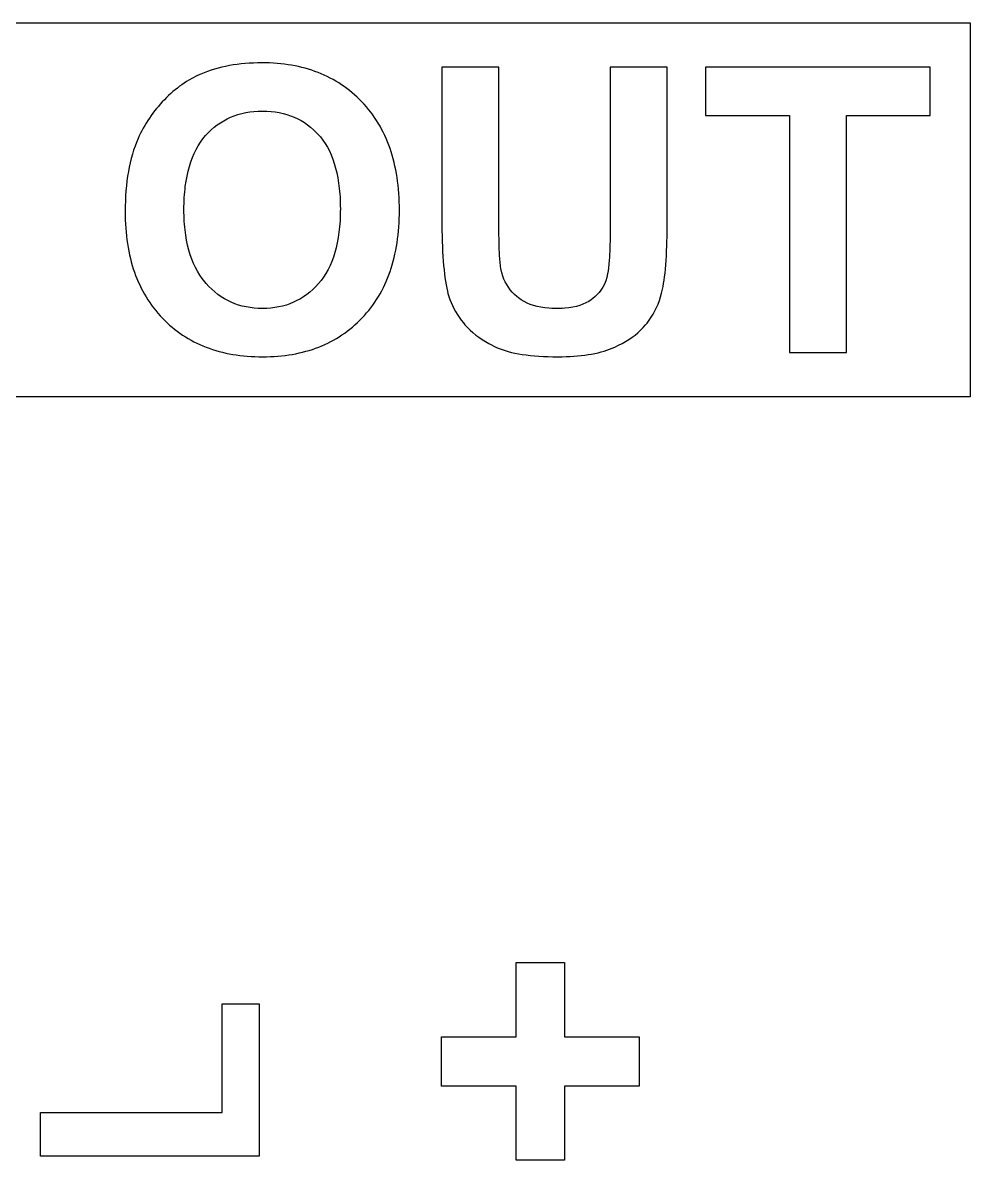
# Model space of a CAD drawing. Extents: x 44 to 148, y -85 to -25.
# Drawn here: x 91.89 to 96.95, y -31.71 to -25.63 of the extents above; entities that cross this region are included whole.
import ezdxf

# ---------------------------------------------------------------- set-up
doc = ezdxf.new("R2010")
doc.units = 0
doc.layers.add('BLACK', color=7, linetype='CONTINUOUS')

msp = doc.modelspace()

# ---------------------------------------------------------------- linework, layer by layer
at = {"layer": 'BLACK', "linetype": 'CONTINUOUS'}
for p, q in [((87.397647, -25.633191), (96.953818, -25.633191)), ((96.953818, -25.633191), (96.953818, -27.632733)), ((92.878539, -25.893478), (92.86036, -25.900285)), ((92.897053, -25.887141), (92.878539, -25.893478)), ((92.915903, -25.881274), (92.897053, -25.887141)), ((92.935087, -25.875876), (92.915903, -25.881274)), ((92.954605, -25.870947), (92.935087, -25.875876)), ((92.974459, -25.866488), (92.954605, -25.870947)), ((92.994648, -25.862498), (92.974459, -25.866488)), ((93.015172, -25.858977), (92.994648, -25.862498)), ((93.03603, -25.855926), (93.015172, -25.858977)), ((93.057223, -25.853344), (93.03603, -25.855926)), ((93.078751, -25.851232), (93.057223, -25.853344)), ((93.100615, -25.849589), (93.078751, -25.851232)), ((93.122812, -25.848416), (93.100615, -25.849589)), ((93.145345, -25.847712), (93.122812, -25.848416)), ((93.168213, -25.847477), (93.145345, -25.847712)), ((93.188965, -25.84768), (93.168213, -25.847477)), ((93.209456, -25.848291), (93.188965, -25.84768)), ((93.229686, -25.849309), (93.209456, -25.848291)), ((93.249655, -25.850734), (93.229686, -25.849309)), ((93.269362, -25.852566), (93.249655, -25.850734)), ((93.288808, -25.854806), (93.269362, -25.852566)), ((93.307994, -25.857452), (93.288808, -25.854806)), ((93.326917, -25.860506), (93.307994, -25.857452)), ((93.34558, -25.863966), (93.326917, -25.860506)), ((93.363982, -25.867834), (93.34558, -25.863966)), ((93.382122, -25.872109), (93.363982, -25.867834)), ((93.400001, -25.876792), (93.382122, -25.872109)), ((93.417619, -25.881881), (93.400001, -25.876792)), ((93.434976, -25.887378), (93.417619, -25.881881)), ((93.452072, -25.893281), (93.434976, -25.887378)), ((93.468907, -25.899592), (93.452072, -25.893281)), ((94.435101, -25.870924), (94.129919, -25.870924)), ((94.129919, -25.870924), (94.129919, -26.682421)), ((94.435101, -26.698175), (94.435101, -25.870924)), ((95.334525, -25.870924), (95.02971, -25.870924)), ((95.02971, -25.870924), (95.02971, -26.71576)), ((95.334525, -26.669965), (95.334525, -25.870924)), ((96.739532, -25.870924), (95.539323, -25.870924)), ((95.539323, -25.870924), (95.539323, -26.128845)), ((96.739532, -26.128845), (96.739532, -25.870924)), ((92.753026, -25.955786), (92.740758, -25.964164)), ((92.765424, -25.94778), (92.753026, -25.955786)), ((92.777951, -25.940147), (92.765424, -25.94778)), ((92.796982, -25.929394), (92.777951, -25.940147)), ((92.816303, -25.919479), (92.796982, -25.929394)), ((92.835914, -25.910401), (92.816303, -25.919479)), ((92.842515, -25.907561), (92.835914, -25.910401)), ((92.86036, -25.900285), (92.842515, -25.907561)), ((93.48548, -25.90631), (93.468907, -25.899592)), ((93.501792, -25.913435), (93.48548, -25.90631)), ((93.517843, -25.920968), (93.501792, -25.913435)), ((93.533633, -25.928907), (93.517843, -25.920968)), ((93.549161, -25.937254), (93.533633, -25.928907)), ((93.564429, -25.946007), (93.549161, -25.937254)), ((93.579435, -25.955168), (93.564429, -25.946007)), ((93.59418, -25.964736), (93.579435, -25.955168)), ((92.681345, -26.011634), (92.669849, -26.022244)), ((92.69297, -26.001396), (92.681345, -26.011634)), ((92.704724, -25.99153), (92.69297, -26.001396)), ((92.716606, -25.982036), (92.704724, -25.99153)), ((92.728617, -25.972914), (92.716606, -25.982036)), ((92.740758, -25.964164), (92.728617, -25.972914)), ((93.608664, -25.974711), (93.59418, -25.964736)), ((93.622887, -25.985094), (93.608664, -25.974711)), ((93.636848, -25.995883), (93.622887, -25.985094)), ((93.650549, -26.00708), (93.636848, -25.995883)), ((93.663988, -26.018684), (93.650549, -26.00708)), ((93.677166, -26.030695), (93.663988, -26.018684)), ((92.615172, -26.079915), (92.605065, -26.092071)), ((92.62557, -26.067948), (92.615172, -26.079915)), ((92.636261, -26.05617), (92.62557, -26.067948)), ((92.647243, -26.044581), (92.636261, -26.05617)), ((92.658482, -26.033226), (92.647243, -26.044581)), ((92.669849, -26.022244), (92.658482, -26.033226)), ((93.690083, -26.043113), (93.677166, -26.030695)), ((93.702739, -26.055938), (93.690083, -26.043113)), ((93.715068, -26.069103), (93.702739, -26.055938)), ((93.727006, -26.082587), (93.715068, -26.069103)), ((92.576498, -26.129672), (92.567559, -26.142583)), ((92.585728, -26.116949), (92.576498, -26.129672)), ((92.595251, -26.104416), (92.585728, -26.116949)), ((92.605065, -26.092071), (92.595251, -26.104416)), ((92.982432, -26.146897), (93.001151, -26.138187)), ((93.001151, -26.138187), (93.020442, -26.130502)), ((93.020442, -26.130502), (93.040306, -26.123841)), ((93.040306, -26.123841), (93.060742, -26.118206)), ((93.060742, -26.118206), (93.081751, -26.113595)), ((93.081751, -26.113595), (93.103332, -26.110008)), ((93.103332, -26.110008), (93.125486, -26.107447)), ((93.125486, -26.107447), (93.148212, -26.10591)), ((93.148212, -26.10591), (93.17151, -26.105397)), ((93.17151, -26.105397), (93.194759, -26.105904)), ((93.194759, -26.105904), (93.217426, -26.107424)), ((93.217426, -26.107424), (93.239512, -26.109957)), ((93.239512, -26.109957), (93.261018, -26.113503)), ((93.261018, -26.113503), (93.281942, -26.118063)), ((93.281942, -26.118063), (93.302285, -26.123635)), ((93.302285, -26.123635), (93.322047, -26.130221)), ((93.322047, -26.130221), (93.341229, -26.137821)), ((93.341229, -26.137821), (93.359829, -26.146433)), ((93.738552, -26.096389), (93.727006, -26.082587)), ((93.749708, -26.110509), (93.738552, -26.096389)), ((93.760471, -26.124948), (93.749708, -26.110509)), ((93.770844, -26.139705), (93.760471, -26.124948)), ((93.780825, -26.154781), (93.770844, -26.139705)), ((95.539323, -26.128845), (95.987386, -26.128845)), ((95.987386, -26.128845), (95.987386, -27.395)), ((96.292568, -27.395), (96.292568, -26.128845)), ((96.292568, -26.128845), (96.739532, -26.128845)), ((92.534723, -26.196118), (92.527244, -26.209974)), ((92.542494, -26.182451), (92.534723, -26.196118)), ((92.550557, -26.168973), (92.542494, -26.182451)), ((92.558912, -26.155684), (92.550557, -26.168973)), ((92.567559, -26.142583), (92.558912, -26.155684)), ((92.897424, -26.205815), (92.913281, -26.191982)), ((92.913281, -26.191982), (92.92971, -26.179174)), ((92.92971, -26.179174), (92.946711, -26.16739)), ((92.946711, -26.16739), (92.964286, -26.156631)), ((92.964286, -26.156631), (92.982432, -26.146897)), ((93.359829, -26.146433), (93.377848, -26.156059)), ((93.377848, -26.156059), (93.395286, -26.166697)), ((93.395286, -26.166697), (93.412143, -26.17835)), ((93.412143, -26.17835), (93.428419, -26.191015)), ((93.428419, -26.191015), (93.444114, -26.204693)), ((93.790414, -26.170175), (93.780825, -26.154781)), ((93.799612, -26.185888), (93.790414, -26.170175)), ((93.808419, -26.201919), (93.799612, -26.185888)), ((92.506559, -26.252676), (92.498219, -26.272658)), ((92.513162, -26.238253), (92.506559, -26.252676)), ((92.520057, -26.224019), (92.513162, -26.238253)), ((92.527244, -26.209974), (92.520057, -26.224019)), ((92.84038, -26.271423), (92.853453, -26.25347)), ((92.853453, -26.25347), (92.867428, -26.236556)), ((92.867428, -26.236556), (92.88214, -26.220673)), ((92.88214, -26.220673), (92.897424, -26.205815)), ((93.444114, -26.204693), (93.459228, -26.219385)), ((93.459228, -26.219385), (93.473761, -26.23509)), ((93.473761, -26.23509), (93.480771, -26.243304)), ((93.480771, -26.243304), (93.494123, -26.260517)), ((93.494123, -26.260517), (93.506585, -26.278778)), ((93.816834, -26.218268), (93.808419, -26.201919)), ((93.824858, -26.234936), (93.816834, -26.218268)), ((93.83249, -26.251922), (93.824858, -26.234936)), ((93.839732, -26.269226), (93.83249, -26.251922)), ((92.483152, -26.314367), (92.476426, -26.336092)), ((92.490416, -26.293222), (92.483152, -26.314367)), ((92.498219, -26.272658), (92.490416, -26.293222)), ((92.80657, -26.331517), (92.816938, -26.310447)), ((92.816938, -26.310447), (92.828208, -26.290416)), ((92.828208, -26.290416), (92.84038, -26.271423)), ((93.506585, -26.278778), (93.518157, -26.298087)), ((93.518157, -26.298087), (93.528839, -26.318443)), ((93.528839, -26.318443), (93.538631, -26.339847)), ((93.846581, -26.28685), (93.839732, -26.269226)), ((93.853039, -26.304791), (93.846581, -26.28685)), ((93.859106, -26.323051), (93.853039, -26.304791)), ((93.864782, -26.341629), (93.859106, -26.323051)), ((92.464588, -26.381287), (92.459476, -26.404756)), ((92.470238, -26.358399), (92.464588, -26.381287)), ((92.476426, -26.336092), (92.470238, -26.358399)), ((92.780874, -26.400962), (92.788538, -26.376774)), ((92.788538, -26.376774), (92.797103, -26.353626)), ((92.797103, -26.353626), (92.80657, -26.331517)), ((93.538631, -26.339847), (93.547532, -26.362298)), ((93.547532, -26.362298), (93.555543, -26.385797)), ((93.870066, -26.360526), (93.864782, -26.341629)), ((93.874958, -26.379741), (93.870066, -26.360526)), ((93.87946, -26.399275), (93.874958, -26.379741)), ((92.454902, -26.428805), (92.450866, -26.453436)), ((92.459476, -26.404756), (92.454902, -26.428805)), ((92.768252, -26.452453), (92.774112, -26.426188)), ((92.774112, -26.426188), (92.780874, -26.400962)), ((93.555543, -26.385797), (93.562665, -26.410343)), ((93.562665, -26.410343), (93.568896, -26.435937)), ((93.568896, -26.435937), (93.574237, -26.462579)), ((93.883569, -26.419127), (93.87946, -26.399275)), ((93.887288, -26.439297), (93.883569, -26.419127)), ((93.890615, -26.459786), (93.887288, -26.439297)), ((92.444409, -26.504441), (92.441987, -26.530815)), ((92.447368, -26.478648), (92.444409, -26.504441)), ((92.450866, -26.453436), (92.447368, -26.478648)), ((92.759236, -26.5081), (92.763293, -26.479757)), ((92.763293, -26.479757), (92.768252, -26.452453)), ((93.574237, -26.462579), (93.578687, -26.490268)), ((93.578687, -26.490268), (93.582248, -26.519005)), ((93.89355, -26.480593), (93.890615, -26.459786)), ((93.896094, -26.501719), (93.89355, -26.480593)), ((93.898247, -26.523163), (93.896094, -26.501719)), ((92.440104, -26.55777), (92.438759, -26.585306)), ((92.441987, -26.530815), (92.440104, -26.55777)), ((92.753826, -26.567904), (92.754841, -26.552563)), ((92.754841, -26.552563), (92.75608, -26.537482)), ((92.75608, -26.537482), (92.757546, -26.522661)), ((92.757546, -26.522661), (92.759236, -26.5081)), ((93.582248, -26.519005), (93.583694, -26.533766)), ((93.583694, -26.533766), (93.584918, -26.548789)), ((93.584918, -26.548789), (93.58592, -26.564074)), ((93.58592, -26.564074), (93.586699, -26.579621)), ((93.900008, -26.544926), (93.898247, -26.523163)), ((93.901378, -26.567007), (93.900008, -26.544926)), ((92.437952, -26.613423), (92.437779, -26.631863)), ((92.438759, -26.585306), (92.437952, -26.613423)), ((92.752023, -26.631863), (92.752136, -26.615483)), ((92.752136, -26.615483), (92.752474, -26.599364)), ((92.752474, -26.599364), (92.753038, -26.583504)), ((92.753038, -26.583504), (92.753826, -26.567904)), ((93.586699, -26.579621), (93.587255, -26.59543)), ((93.587255, -26.59543), (93.587589, -26.6115)), ((93.587589, -26.6115), (93.5877, -26.627833)), ((93.902357, -26.589406), (93.901378, -26.567007)), ((93.902944, -26.612124), (93.902357, -26.589406)), ((93.90314, -26.63516), (93.902944, -26.612124)), ((92.437779, -26.631863), (92.437683, -26.642121)), ((92.437683, -26.642121), (92.437877, -26.664638)), ((92.437877, -26.664638), (92.43846, -26.68685)), ((92.43846, -26.68685), (92.439431, -26.708759)), ((92.752139, -26.647997), (92.752023, -26.631863)), ((92.752485, -26.663887), (92.752139, -26.647997)), ((92.753063, -26.679531), (92.752485, -26.663887)), ((92.753872, -26.694929), (92.753063, -26.679531)), ((93.586673, -26.676604), (93.585874, -26.692341)), ((93.587244, -26.660607), (93.586673, -26.676604)), ((93.587586, -26.64435), (93.587244, -26.660607)), ((93.5877, -26.627833), (93.587586, -26.64435)), ((93.901391, -26.702721), (93.902363, -26.680513)), ((93.902363, -26.680513), (93.902945, -26.657993)), ((93.902945, -26.657993), (93.90314, -26.63516)), ((94.129919, -26.682421), (94.129949, -26.698259)), ((95.334428, -26.703591), (95.334501, -26.686935)), ((95.334501, -26.686935), (95.334525, -26.669965)), ((92.439431, -26.708759), (92.440791, -26.730363)), ((92.440791, -26.730363), (92.44254, -26.751663)), ((92.754912, -26.710082), (92.753872, -26.694929)), ((92.756183, -26.724989), (92.754912, -26.710082)), ((92.757686, -26.739651), (92.756183, -26.724989)), ((92.761384, -26.768239), (92.757686, -26.739651)), ((93.582108, -26.737996), (93.580396, -26.752694)), ((93.583591, -26.723037), (93.582108, -26.737996)), ((93.584847, -26.707819), (93.583591, -26.723037)), ((93.585874, -26.692341), (93.584847, -26.707819)), ((93.896146, -26.767468), (93.898283, -26.746198)), ((93.898283, -26.746198), (93.900031, -26.724616)), ((93.900031, -26.724616), (93.901391, -26.702721)), ((94.129949, -26.698259), (94.130037, -26.713854)), ((94.130037, -26.713854), (94.130183, -26.729205)), ((94.130183, -26.729205), (94.130389, -26.744314)), ((94.130389, -26.744314), (94.130975, -26.7738)), ((94.435145, -26.722226), (94.435101, -26.698175)), ((94.435278, -26.745195), (94.435145, -26.722226)), ((94.4355, -26.767083), (94.435278, -26.745195)), ((95.029657, -26.738025), (95.029498, -26.759483)), ((95.02971, -26.71576), (95.029657, -26.738025)), ((95.333917, -26.751676), (95.334136, -26.735962)), ((95.334136, -26.735962), (95.334306, -26.719934)), ((95.334306, -26.719934), (95.334428, -26.703591)), ((92.44254, -26.751663), (92.444677, -26.77266)), ((92.444677, -26.77266), (92.447202, -26.793352)), ((92.447202, -26.793352), (92.450116, -26.81374)), ((92.766006, -26.795845), (92.761384, -26.768239)), ((92.771553, -26.82247), (92.766006, -26.795845)), ((93.571265, -26.808891), (93.56533, -26.835431)), ((93.576287, -26.781312), (93.571265, -26.808891)), ((93.580396, -26.752694), (93.576287, -26.781312)), ((93.887404, -26.8294), (93.890706, -26.809069)), ((93.890706, -26.809069), (93.89362, -26.788424)), ((93.89362, -26.788424), (93.896146, -26.767468)), ((94.130975, -26.7738), (94.131797, -26.802314)), ((94.131797, -26.802314), (94.132853, -26.829854)), ((94.435811, -26.787888), (94.4355, -26.767083)), ((94.43621, -26.807612), (94.435811, -26.787888)), ((94.436698, -26.826253), (94.43621, -26.807612)), ((95.028863, -26.799978), (95.028386, -26.819015)), ((95.029233, -26.780134), (95.028863, -26.799978)), ((95.029498, -26.759483), (95.029233, -26.780134)), ((95.332092, -26.825533), (95.332968, -26.796933)), ((95.332968, -26.796933), (95.333333, -26.782161)), ((95.333333, -26.782161), (95.333649, -26.767075)), ((95.333649, -26.767075), (95.333917, -26.751676)), ((92.450116, -26.81374), (92.453419, -26.833824)), ((92.453419, -26.833824), (92.45711, -26.853603)), ((92.45711, -26.853603), (92.46119, -26.873079)), ((92.778025, -26.848112), (92.771553, -26.82247)), ((92.785421, -26.872773), (92.778025, -26.848112)), ((93.558483, -26.860932), (93.550722, -26.885394)), ((93.56533, -26.835431), (93.558483, -26.860932)), ((93.875164, -26.888518), (93.879633, -26.869125)), ((93.879633, -26.869125), (93.883712, -26.849419)), ((93.883712, -26.849419), (93.887404, -26.8294)), ((94.132853, -26.829854), (94.134144, -26.856421)), ((94.134144, -26.856421), (94.135669, -26.882015)), ((94.437275, -26.843813), (94.436698, -26.826253)), ((94.43794, -26.860291), (94.437275, -26.843813)), ((94.438694, -26.875687), (94.43794, -26.860291)), ((95.027115, -26.854667), (95.026321, -26.871282)), ((95.027804, -26.837244), (95.027115, -26.854667)), ((95.028386, -26.819015), (95.027804, -26.837244)), ((95.329757, -26.878965), (95.331022, -26.852878)), ((95.331022, -26.852878), (95.332092, -26.825533)), ((92.46119, -26.873079), (92.465658, -26.89225)), ((92.465658, -26.89225), (92.470515, -26.911118)), ((92.470515, -26.911118), (92.47576, -26.929681)), ((92.47576, -26.929681), (92.481394, -26.94794)), ((92.793741, -26.896453), (92.785421, -26.872773)), ((92.802986, -26.91915), (92.793741, -26.896453)), ((92.813156, -26.940866), (92.802986, -26.91915)), ((93.542048, -26.908817), (93.532461, -26.931201)), ((93.550722, -26.885394), (93.542048, -26.908817)), ((93.859428, -26.944822), (93.865062, -26.926367)), ((93.865062, -26.926367), (93.870308, -26.907599)), ((93.870308, -26.907599), (93.875164, -26.888518)), ((94.135669, -26.882015), (94.13743, -26.906636)), ((94.13743, -26.906636), (94.139425, -26.930284)), ((94.139425, -26.930284), (94.141654, -26.952958)), ((94.439992, -26.896752), (94.438694, -26.875687)), ((94.441489, -26.915383), (94.439992, -26.896752)), ((94.443186, -26.931579), (94.441489, -26.915383)), ((95.022707, -26.923079), (95.020761, -26.942251)), ((95.024415, -26.902091), (95.022707, -26.923079)), ((95.025421, -26.88709), (95.024415, -26.902091)), ((95.026321, -26.871282), (95.025421, -26.88709)), ((95.324793, -26.949689), (95.326642, -26.927371)), ((95.326642, -26.927371), (95.328297, -26.903797)), ((95.328297, -26.903797), (95.329757, -26.878965)), ((92.481394, -26.94794), (92.487417, -26.965895)), ((92.487417, -26.965895), (92.493828, -26.983546)), ((92.493828, -26.983546), (92.500627, -27.000893)), ((92.82425, -26.9616), (92.813156, -26.940866)), ((92.836268, -26.981352), (92.82425, -26.9616)), ((92.849211, -27.000122), (92.836268, -26.981352)), ((93.510548, -26.972852), (93.498221, -26.992119)), ((93.521961, -26.952546), (93.510548, -26.972852)), ((93.532461, -26.931201), (93.521961, -26.952546)), ((93.840195, -26.998311), (93.846995, -26.980794)), ((93.846995, -26.980794), (93.853406, -26.962964)), ((93.853406, -26.962964), (93.859428, -26.944822)), ((94.141654, -26.952958), (94.144119, -26.974659)), ((94.144119, -26.974659), (94.146818, -26.995388)), ((94.445759, -26.949388), (94.443186, -26.931579)), ((94.446458, -26.953164), (94.445759, -26.949388)), ((94.450575, -26.970424), (94.446458, -26.953164)), ((94.455646, -26.987034), (94.450575, -26.970424)), ((94.461669, -27.002994), (94.455646, -26.987034)), ((95.016154, -26.975146), (95.012033, -26.994277)), ((95.018577, -26.959606), (95.016154, -26.975146)), ((95.020761, -26.942251), (95.018577, -26.959606)), ((95.318079, -27.009105), (95.320512, -26.990556)), ((95.320512, -26.990556), (95.32275, -26.970751)), ((95.32275, -26.970751), (95.324793, -26.949689)), ((92.500627, -27.000893), (92.507815, -27.017936)), ((92.507815, -27.017936), (92.515392, -27.034675)), ((92.515392, -27.034675), (92.523357, -27.051109)), ((92.523357, -27.051109), (92.531711, -27.067239)), ((92.863078, -27.017911), (92.849211, -27.000122)), ((92.870359, -27.026437), (92.863078, -27.017911)), ((92.885446, -27.042674), (92.870359, -27.026437)), ((92.90103, -27.057864), (92.885446, -27.042674)), ((93.455965, -27.04364), (93.440588, -27.058706)), ((93.47083, -27.027536), (93.455965, -27.04364)), ((93.484982, -27.010347), (93.47083, -27.027536)), ((93.498221, -26.992119), (93.484982, -27.010347)), ((93.809112, -27.065253), (93.817465, -27.048987)), ((93.817465, -27.048987), (93.82543, -27.032408)), ((93.82543, -27.032408), (93.833007, -27.015516)), ((93.833007, -27.015516), (93.840195, -26.998311)), ((94.146818, -26.995388), (94.149752, -27.015143)), ((94.149752, -27.015143), (94.15292, -27.033925)), ((94.15292, -27.033925), (94.156323, -27.051733)), ((94.156323, -27.051733), (94.159961, -27.068569)), ((94.468646, -27.018303), (94.461669, -27.002994)), ((94.476576, -27.032961), (94.468646, -27.018303)), ((94.485459, -27.046969), (94.476576, -27.032961)), ((94.495295, -27.060327), (94.485459, -27.046969)), ((94.989776, -27.047137), (94.97906, -27.063245)), ((94.998844, -27.030272), (94.989776, -27.047137)), ((95.006263, -27.012653), (94.998844, -27.030272)), ((95.012033, -26.994277), (95.006263, -27.012653)), ((95.309612, -27.057212), (95.312629, -27.042433)), ((95.312629, -27.042433), (95.315451, -27.026397)), ((95.315451, -27.026397), (95.318079, -27.009105)), ((92.531711, -27.067239), (92.540453, -27.083066)), ((92.540453, -27.083066), (92.549584, -27.098588)), ((92.549584, -27.098588), (92.559103, -27.113806)), ((92.917113, -27.072006), (92.90103, -27.057864)), ((92.933694, -27.085101), (92.917113, -27.072006)), ((92.950773, -27.097148), (92.933694, -27.085101)), ((92.96835, -27.108148), (92.950773, -27.097148)), ((92.986425, -27.1181), (92.96835, -27.108148)), ((93.373955, -27.108577), (93.356016, -27.118447)), ((93.391382, -27.097668), (93.373955, -27.108577)), ((93.408296, -27.085719), (93.391382, -27.097668)), ((93.424698, -27.072732), (93.408296, -27.085719)), ((93.440588, -27.058706), (93.424698, -27.072732)), ((93.771811, -27.127192), (93.781719, -27.112176)), ((93.781719, -27.112176), (93.791238, -27.096848)), ((93.791238, -27.096848), (93.800369, -27.081207)), ((93.800369, -27.081207), (93.809112, -27.065253)), ((94.159961, -27.068569), (94.162699, -27.079576)), ((94.162699, -27.079576), (94.167455, -27.095973)), ((94.167455, -27.095973), (94.17299, -27.112235)), ((94.17299, -27.112235), (94.179304, -27.128362)), ((94.506084, -27.073034), (94.495295, -27.060327)), ((94.517826, -27.085091), (94.506084, -27.073034)), ((94.530521, -27.096497), (94.517826, -27.085091)), ((94.539515, -27.10374), (94.530521, -27.096497)), ((94.553861, -27.113888), (94.539515, -27.10374)), ((94.93702, -27.107037), (94.928526, -27.113514)), ((94.948921, -27.096727), (94.93702, -27.107037)), ((94.959895, -27.085991), (94.948921, -27.096727)), ((94.969941, -27.074831), (94.959895, -27.085991)), ((94.97906, -27.063245), (94.969941, -27.074831)), ((95.292472, -27.118108), (95.298926, -27.098428)), ((95.298926, -27.098428), (95.304639, -27.078129)), ((95.304639, -27.078129), (95.309612, -27.057212)), ((92.559103, -27.113806), (92.569011, -27.12872)), ((92.569011, -27.12872), (92.579308, -27.14333)), ((92.579308, -27.14333), (92.589993, -27.157636)), ((92.589993, -27.157636), (92.601066, -27.171637)), ((92.601066, -27.171637), (92.612529, -27.185335)), ((93.004998, -27.127004), (92.986425, -27.1181)), ((93.024069, -27.134861), (93.004998, -27.127004)), ((93.043638, -27.14167), (93.024069, -27.134861)), ((93.063705, -27.147432), (93.043638, -27.14167)), ((93.08427, -27.152146), (93.063705, -27.147432)), ((93.105333, -27.155812), (93.08427, -27.152146)), ((93.126894, -27.158431), (93.105333, -27.155812)), ((93.148953, -27.160003), (93.126894, -27.158431)), ((93.17151, -27.160526), (93.148953, -27.160003)), ((93.19406, -27.160007), (93.17151, -27.160526)), ((93.216098, -27.158448), (93.19406, -27.160007)), ((93.237623, -27.155851), (93.216098, -27.158448)), ((93.258636, -27.152214), (93.237623, -27.155851)), ((93.279137, -27.147539), (93.258636, -27.152214)), ((93.299125, -27.141825), (93.279137, -27.147539)), ((93.318601, -27.135071), (93.299125, -27.141825)), ((93.337565, -27.127279), (93.318601, -27.135071)), ((93.356016, -27.118447), (93.337565, -27.127279)), ((93.728294, -27.184127), (93.739756, -27.170362)), ((93.739756, -27.170362), (93.75083, -27.156285)), ((93.75083, -27.156285), (93.761515, -27.141894)), ((93.761515, -27.141894), (93.771811, -27.127192)), ((94.179304, -27.128362), (94.186398, -27.144353)), ((94.186398, -27.144353), (94.194271, -27.16021)), ((94.194271, -27.16021), (94.202923, -27.175931)), ((94.569147, -27.123038), (94.553861, -27.113888)), ((94.585374, -27.13119), (94.569147, -27.123038)), ((94.602541, -27.138344), (94.585374, -27.13119)), ((94.620648, -27.1445), (94.602541, -27.138344)), ((94.639695, -27.149657), (94.620648, -27.1445)), ((94.659683, -27.153816), (94.639695, -27.149657)), ((94.680611, -27.156977), (94.659683, -27.153816)), ((94.702479, -27.15914), (94.680611, -27.156977)), ((94.71758, -27.160027), (94.702479, -27.15914)), ((94.733099, -27.160471), (94.71758, -27.160027)), ((94.741015, -27.160526), (94.733099, -27.160471)), ((94.757022, -27.160317), (94.741015, -27.160526)), ((94.772528, -27.159691), (94.757022, -27.160317)), ((94.787533, -27.158646), (94.772528, -27.159691)), ((94.809102, -27.156295), (94.787533, -27.158646)), ((94.829543, -27.153004), (94.809102, -27.156295)), ((94.848858, -27.148773), (94.829543, -27.153004)), ((94.867046, -27.143602), (94.848858, -27.148773)), ((94.884106, -27.13749), (94.867046, -27.143602)), ((94.90004, -27.130439), (94.884106, -27.13749)), ((94.914846, -27.122447), (94.90004, -27.130439)), ((94.928526, -27.113514), (94.914846, -27.122447)), ((95.25925, -27.190648), (95.268667, -27.173441)), ((95.268667, -27.173441), (95.277342, -27.155615)), ((95.277342, -27.155615), (95.285278, -27.137171)), ((95.285278, -27.137171), (95.292472, -27.118108)), ((92.612529, -27.185335), (92.624379, -27.198728)), ((92.624379, -27.198728), (92.636618, -27.211817)), ((92.636618, -27.211817), (92.649187, -27.22453)), ((92.649187, -27.22453), (92.662025, -27.236839)), ((93.678815, -27.235873), (93.69164, -27.223498)), ((93.69164, -27.223498), (93.704204, -27.210718)), ((93.704204, -27.210718), (93.716443, -27.197579)), ((93.716443, -27.197579), (93.728294, -27.184127)), ((94.202923, -27.175931), (94.212354, -27.191517)), ((94.212354, -27.191517), (94.222565, -27.206967)), ((94.222565, -27.206967), (94.233555, -27.222283)), ((94.233555, -27.222283), (94.245324, -27.237463)), ((95.226558, -27.238562), (95.238196, -27.223209)), ((95.238196, -27.223209), (95.249093, -27.207238)), ((95.249093, -27.207238), (95.25925, -27.190648)), ((92.662025, -27.236839), (92.675133, -27.248744)), ((92.675133, -27.248744), (92.688511, -27.260246)), ((92.688511, -27.260246), (92.702158, -27.271344)), ((92.702158, -27.271344), (92.716075, -27.282039)), ((92.716075, -27.282039), (92.730262, -27.29233)), ((92.730262, -27.29233), (92.744719, -27.302218)), ((93.596378, -27.3016), (93.610771, -27.291659)), ((93.610771, -27.291659), (93.624902, -27.281314)), ((93.624902, -27.281314), (93.638772, -27.270562)), ((93.638772, -27.270562), (93.652381, -27.259405)), ((93.652381, -27.259405), (93.665728, -27.247842)), ((93.665728, -27.247842), (93.678815, -27.235873)), ((94.245324, -27.237463), (94.253613, -27.247376)), ((94.253613, -27.247376), (94.266733, -27.261811)), ((94.266733, -27.261811), (94.280678, -27.275725)), ((94.280678, -27.275725), (94.295447, -27.289117)), ((94.295447, -27.289117), (94.311041, -27.301987)), ((95.162317, -27.302275), (95.177522, -27.28965)), ((95.177522, -27.28965), (95.191936, -27.276472)), ((95.191936, -27.276472), (95.205558, -27.26274)), ((95.205558, -27.26274), (95.218387, -27.248454)), ((95.218387, -27.248454), (95.226558, -27.238562)), ((92.744719, -27.302218), (92.759445, -27.311702)), ((92.759445, -27.311702), (92.774442, -27.320782)), ((92.774442, -27.320782), (92.789708, -27.329459)), ((92.789708, -27.329459), (92.805243, -27.337732)), ((92.805243, -27.337732), (92.821049, -27.345602)), ((92.821049, -27.345602), (92.837124, -27.353068)), ((92.837124, -27.353068), (92.853469, -27.36013)), ((93.488319, -27.35982), (93.50454, -27.35272)), ((93.50454, -27.35272), (93.520499, -27.345214)), ((93.520499, -27.345214), (93.536197, -27.337303)), ((93.536197, -27.337303), (93.551634, -27.328986)), ((93.551634, -27.328986), (93.56681, -27.320263)), ((93.56681, -27.320263), (93.581725, -27.311134)), ((93.581725, -27.311134), (93.596378, -27.3016)), ((94.311041, -27.301987), (94.327458, -27.314336)), ((94.327458, -27.314336), (94.3447, -27.326163)), ((94.3447, -27.326163), (94.362767, -27.337469)), ((94.362767, -27.337469), (94.381657, -27.348252)), ((94.381657, -27.348252), (94.394709, -27.355152)), ((94.394709, -27.355152), (94.408127, -27.361819)), ((95.074405, -27.35709), (95.093572, -27.347235)), ((95.093572, -27.347235), (95.111946, -27.336826)), ((95.111946, -27.336826), (95.129528, -27.325863)), ((95.129528, -27.325863), (95.146319, -27.314346)), ((95.146319, -27.314346), (95.162317, -27.302275)), ((92.853469, -27.36013), (92.870084, -27.366789)), ((92.870084, -27.366789), (92.886969, -27.373045)), ((92.886969, -27.373045), (92.904123, -27.378897)), ((92.904123, -27.378897), (92.921547, -27.384345)), ((92.921547, -27.384345), (92.939241, -27.38939)), ((92.939241, -27.38939), (92.957205, -27.394031)), ((92.957205, -27.394031), (92.975438, -27.398268)), ((92.975438, -27.398268), (92.993941, -27.402102)), ((92.993941, -27.402102), (93.012714, -27.405532)), ((93.012714, -27.405532), (93.031757, -27.408559)), ((93.031757, -27.408559), (93.051069, -27.411182)), ((93.051069, -27.411182), (93.070652, -27.413402)), ((93.070652, -27.413402), (93.090504, -27.415218)), ((93.090504, -27.415218), (93.110626, -27.416631)), ((93.110626, -27.416631), (93.131017, -27.41764)), ((93.213669, -27.417635), (93.233808, -27.416621)), ((93.233808, -27.416621), (93.253685, -27.415201)), ((93.253685, -27.415201), (93.273301, -27.413375)), ((93.273301, -27.413375), (93.292655, -27.411144)), ((93.292655, -27.411144), (93.311749, -27.408507)), ((93.311749, -27.408507), (93.330581, -27.405464)), ((93.330581, -27.405464), (93.349152, -27.402015)), ((93.349152, -27.402015), (93.367462, -27.398161)), ((93.367462, -27.398161), (93.385511, -27.393901)), ((93.385511, -27.393901), (93.403299, -27.389235)), ((93.403299, -27.389235), (93.420825, -27.384163)), ((93.420825, -27.384163), (93.43809, -27.378686)), ((93.43809, -27.378686), (93.455095, -27.372803)), ((93.455095, -27.372803), (93.471837, -27.366515)), ((93.471837, -27.366515), (93.488319, -27.35982)), ((94.408127, -27.361819), (94.421912, -27.368255)), ((94.421912, -27.368255), (94.436331, -27.374333)), ((94.436331, -27.374333), (94.451564, -27.380019)), ((94.451564, -27.380019), (94.46761, -27.385312)), ((94.46761, -27.385312), (94.484468, -27.390214)), ((94.484468, -27.390214), (94.50214, -27.394723)), ((94.50214, -27.394723), (94.520624, -27.398841)), ((94.520624, -27.398841), (94.539921, -27.402566)), ((94.539921, -27.402566), (94.560031, -27.405899)), ((94.560031, -27.405899), (94.580954, -27.40884)), ((94.580954, -27.40884), (94.602689, -27.411389)), ((94.602689, -27.411389), (94.625238, -27.413545)), ((94.625238, -27.413545), (94.648599, -27.41531)), ((94.648599, -27.41531), (94.672774, -27.416682)), ((94.672774, -27.416682), (94.697761, -27.417663)), ((94.793983, -27.417726), (94.815085, -27.416824)), ((94.815085, -27.416824), (94.835651, -27.415562)), ((94.835651, -27.415562), (94.855683, -27.413939)), ((94.855683, -27.413939), (94.875179, -27.411955)), ((94.875179, -27.411955), (94.894139, -27.409611)), ((94.894139, -27.409611), (94.912565, -27.406906)), ((94.912565, -27.406906), (94.930455, -27.403841)), ((94.930455, -27.403841), (94.94781, -27.400415)), ((94.94781, -27.400415), (94.96463, -27.396628)), ((94.96463, -27.396628), (94.980915, -27.392481)), ((94.980915, -27.392481), (94.996664, -27.387973)), ((94.996664, -27.387973), (95.011878, -27.383104)), ((95.011878, -27.383104), (95.026557, -27.377875)), ((95.026557, -27.377875), (95.040701, -27.372285)), ((95.040701, -27.372285), (95.054447, -27.366392)), ((95.054447, -27.366392), (95.074405, -27.35709)), ((95.987386, -27.395), (96.292568, -27.395)), ((93.131017, -27.41764), (93.151678, -27.418245)), ((93.151678, -27.418245), (93.172609, -27.418447)), ((93.172609, -27.418447), (93.19327, -27.418244)), ((93.19327, -27.418244), (93.213669, -27.417635)), ((94.697761, -27.417663), (94.723561, -27.418251)), ((94.723561, -27.418251), (94.750174, -27.418447)), ((94.750174, -27.418447), (94.772346, -27.418266)), ((94.772346, -27.418266), (94.793983, -27.417726)), ((96.953818, -27.632733), (87.397647, -27.632733)), ((94.527449, -31.052983), (94.527449, -30.65621)), ((94.527449, -30.65621), (94.785369, -30.65621)), ((94.785369, -30.65621), (94.785369, -31.052983)), ((92.95676, -31.457484), (92.95676, -30.876064)), ((92.95676, -30.876064), (93.1545, -30.876064)), ((93.1545, -30.876064), (93.1545, -31.691175)), ((94.128845, -31.316765), (94.128845, -31.052983)), ((94.128845, -31.052983), (94.527449, -31.052983)), ((94.785369, -31.052983), (95.183974, -31.052983)), ((95.183974, -31.052983), (95.183974, -31.316765)), ((94.527449, -31.316765), (94.128845, -31.316765)), ((94.527449, -31.712438), (94.527449, -31.316765)), ((95.183974, -31.316765), (94.785369, -31.316765)), ((94.785369, -31.316765), (94.785369, -31.712438)), ((91.986042, -31.691175), (91.986042, -31.457484)), ((91.986042, -31.457484), (92.95676, -31.457484)), ((93.1545, -31.691175), (91.986042, -31.691175)), ((94.785369, -31.712438), (94.527449, -31.712438))]:
    msp.add_line(p, q, dxfattribs=at)

doc.saveas('drawing.dxf')
